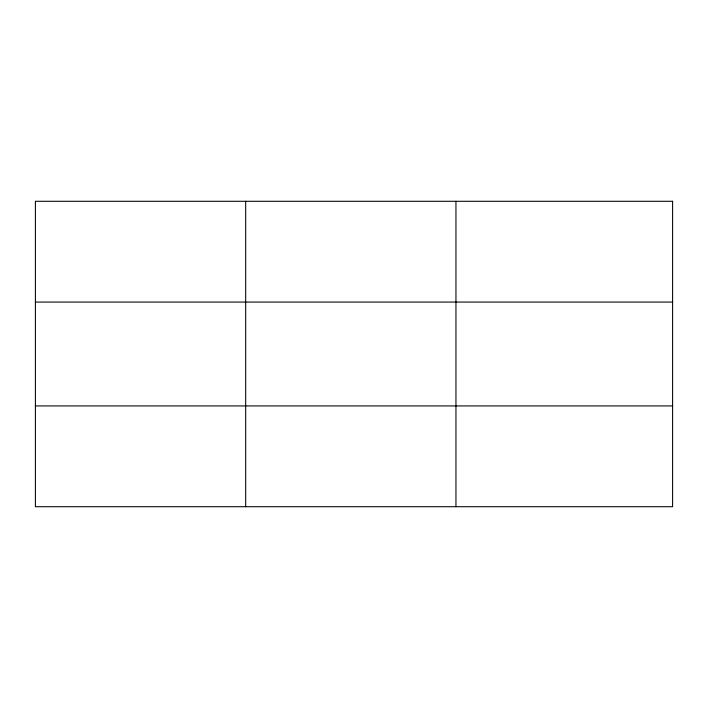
<?xml version="1.0" encoding="UTF-8"?>
<svg xmlns="http://www.w3.org/2000/svg" width="708" height="708" viewBox="0 0 708 708"><rect width="100%" height="100%" fill="white"/><g stroke="black" fill="none" stroke-linecap="round" stroke-linejoin="round"><path stroke-width="1.06" d="M245.676 201.293L245.676 506.707M455.952 201.293L455.952 506.707M35.4 302.077L672.6 302.077M35.4 405.923L672.6 405.923M672.6 201.293L672.6 506.707L35.4 506.707L35.4 201.293L672.6 201.293"/></g></svg>
